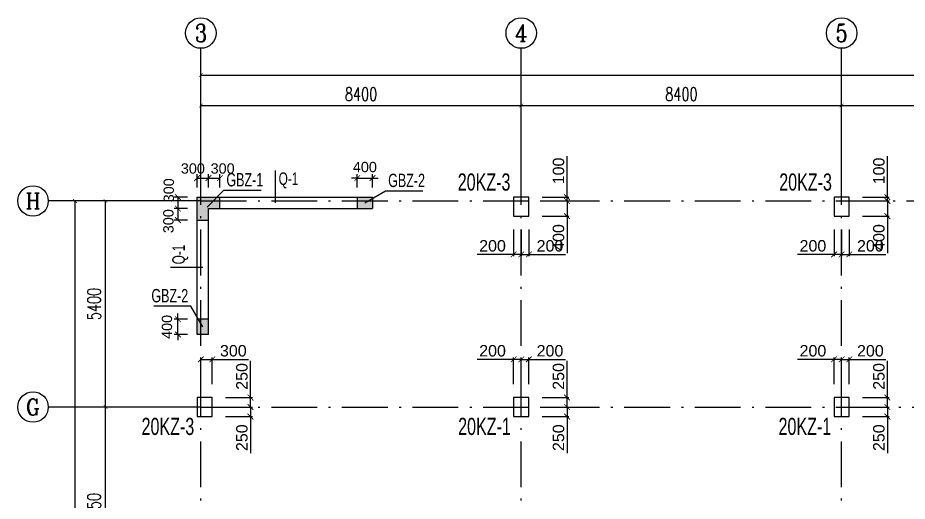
# Model space of a CAD drawing. Header units: millimetres. Extents: x -3831 to 465700, y 39900 to 106100.
# Drawn here: x 406800 to 430119, y 93433 to 106100 of the extents above; entities that cross this region are included whole.
import ezdxf
from ezdxf.enums import TextEntityAlignment as Align

# ---------------------------------------------------------------- set-up
doc = ezdxf.new("R2010")
doc.units = ezdxf.units.MM
doc.linetypes.add('线型2', pattern=[1850, 1200, -300, 50, -300])
for name, color, linetype in [('AXIS', 3, 'Continuous'), ('AXIS_TEXT', 7, 'Continuous'), ('BZ-name', 160, 'Continuous'), ('column_dim', 90, 'Continuous'), ('DOTE', 10, '线型2'), ('WALL-Beam', 80, 'Continuous'), ('wall_dim', 60, 'Continuous'), ('WALL_INFO', 130, 'Continuous')]:
    doc.layers.add(name, color=color, linetype=linetype)
for name, color, linetype, lineweight in [('S_Cl', 2, 'Continuous', 25), ('S_ColumFocus', 2, 'Continuous', 9), ('S_ConcWall', 3, 'Continuous', 25)]:
    doc.layers.add(name, color=color, linetype=linetype, lineweight=lineweight)
doc.styles.add('_TCH_AXIS', font='COMPLEX', dxfattribs={"bigfont": 'GBCBIG'})
doc.styles.add('_TCH_DIM_T3', font='SIMPLEX', dxfattribs={"width": 0.705882, "bigfont": 'GBCBIG'})
doc.styles.add('COMPLEX', font='COMPLEX')
doc.styles.get("Standard").update_dxf_attribs({"font": 'arial.ttf'})
doc.styles.add('xxxx', font='RIF.ttf')
doc.dimstyles.new('_TCH_ARCH&&100', dxfattribs={"dimtxt": 297.5, "dimasz": 100, "dimexe": 250, "dimexo": 300, "dimgap": 126.25, "dimtad": 1, "dimdec": 0, "dimzin": 0, "dimdsep": 46, "dimtxsty": '_TCH_DIM_T3', "dimblk": 'ARCHTICK', "dimcen": 0.09, "dimclrt": 7, "dimazin": 2, "dimtfac": 1, "dimtdec": 0, "dimtix": 1, "dimtmove": 2, "dimatfit": 3, "dimfxl": 100, "dimtolj": 1, "dimtzin": 0, "dimarcsym": 0})
doc.dimstyles.new('ISO-25', dxfattribs={"dimtxt": 2.5, "dimasz": 2.5, "dimexe": 1.25, "dimexo": 0.625, "dimtad": 1, "dimtxsty": 'Standard', "dimcen": 2.5, "dimadec": 0, "dimazin": 0, "dimtfac": 1, "dimtmove": 0, "dimatfit": 3, "dimfxl": 1, "dimarcsym": 0})

# ---------------------------------------------------------------- blocks, each defined once
blk = doc.blocks.new('_AXISO')
blk.add_circle((0, 0), 0.5)
at = {"layer": 'AXIS_TEXT', "style": 'COMPLEX', "width": 1.041667}
blk.add_attdef('A', text='', height=0.56, dxfattribs=at).set_placement((-0.25, -0.28), (0.25, -0.28), align=Align.FIT)
blk = doc.blocks.new('_ArchTick')
at = {"color": 0, "linetype": 'ByBlock', "const_width": 0.15}
blk.add_lwpolyline([(-0.5, -0.5), (0.5, 0.5)], dxfattribs=at)
blk = doc.blocks.new('*D494')
at = {"layer": 'AXIS', "color": 0, "lineweight": -2, "transparency": 16777216}
for p, q in [((411300, 95900.24988), (408850, 95900.24988)), ((409100, 90550), (409100, 95900.24988)), ((411300, 90550), (408850, 90550))]:
    blk.add_line(p, q, dxfattribs=at)
at = {"layer": 'Defpoints', "color": 0, "transparency": 16777216}
for p in [(409100, 95900.24988), (411600, 95900.24988), (411600, 90550)]:
    blk.add_point(p, dxfattribs=at)
at = {"layer": 'AXIS', "color": 0, "lineweight": -2, "transparency": 16777216, "xscale": 100, "yscale": 100, "zscale": 100}
for p, rotation in [((409100, 95900.24988), 90), ((409100, 90550), 270)]:
    blk.add_blockref('_ArchTick', p, dxfattribs=dict(at, rotation=rotation))
at = {"layer": 'AXIS', "color": 7, "transparency": 16777216, "insert": (408798.75, 93225.12494), "char_height": 350, "attachment_point": 5, "rotation": 90, "style": '_TCH_DIM_T3'}
blk.add_mtext('\\A1;5350', dxfattribs=at)
blk = doc.blocks.new('*D484')
at = {"layer": 'AXIS', "color": 0, "lineweight": -2, "transparency": 16777216}
for p, q in [((411300, 101300), (408850, 101300)), ((409100, 95900), (409100, 101300)), ((411300, 95900), (408850, 95900))]:
    blk.add_line(p, q, dxfattribs=at)
at = {"layer": 'Defpoints', "color": 0, "transparency": 16777216}
for p in [(409100, 101300), (411600, 101300), (411600, 95900)]:
    blk.add_point(p, dxfattribs=at)
at = {"layer": 'AXIS', "color": 0, "lineweight": -2, "transparency": 16777216, "xscale": 100, "yscale": 100, "zscale": 100}
for p, rotation in [((409100, 101300), 90), ((409100, 95900), 270)]:
    blk.add_blockref('_ArchTick', p, dxfattribs=dict(at, rotation=rotation))
at = {"layer": 'AXIS', "color": 7, "transparency": 16777216, "insert": (408799, 98600), "char_height": 350, "attachment_point": 5, "rotation": 90, "style": '_TCH_DIM_T3'}
blk.add_mtext('\\A1;5400', dxfattribs=at)
blk = doc.blocks.new('*D485')
at = {"layer": 'AXIS', "color": 0, "lineweight": -2, "transparency": 16777216}
for p, q in [((411300, 101300), (408050, 101300)), ((408300, 71600), (408300, 101300)), ((411300, 71600), (408050, 71600))]:
    blk.add_line(p, q, dxfattribs=at)
at = {"layer": 'Defpoints', "color": 0, "transparency": 16777216}
for p in [(408300, 101300), (411600, 101300), (411600, 71600)]:
    blk.add_point(p, dxfattribs=at)
at = {"layer": 'AXIS', "color": 0, "lineweight": -2, "transparency": 16777216, "xscale": 100, "yscale": 100, "zscale": 100}
for p, rotation in [((408300, 101300), 90), ((408300, 71600), 270)]:
    blk.add_blockref('_ArchTick', p, dxfattribs=dict(at, rotation=rotation))
at = {"layer": 'AXIS', "color": 7, "transparency": 16777216, "insert": (407999, 86450), "char_height": 350, "attachment_point": 5, "rotation": 90, "style": '_TCH_DIM_T3'}
blk.add_mtext('\\A1;29700', dxfattribs=at)
blk = doc.blocks.new('*D500')
at = {"layer": 'AXIS', "color": 0, "lineweight": -2, "transparency": 16777216}
for p, q in [((411600, 101600), (411600, 104050)), ((420000, 101600), (420000, 104050)), ((411600, 103800), (420000, 103800))]:
    blk.add_line(p, q, dxfattribs=at)
at = {"layer": 'Defpoints', "color": 0, "transparency": 16777216}
for p in [(420000, 103800), (411600, 101300), (420000, 101300)]:
    blk.add_point(p, dxfattribs=at)
at = {"layer": 'AXIS', "color": 0, "lineweight": -2, "transparency": 16777216, "xscale": 100, "yscale": 100, "zscale": 100, "rotation": 180}
blk.add_blockref('_ArchTick', (411600, 103800), dxfattribs=at)
at = {"layer": 'AXIS', "color": 0, "lineweight": -2, "transparency": 16777216, "xscale": 100, "yscale": 100, "zscale": 100}
blk.add_blockref('_ArchTick', (420000, 103800), dxfattribs=at)
at = {"layer": 'AXIS', "color": 7, "transparency": 16777216, "insert": (415800, 104101.25), "char_height": 350, "attachment_point": 5, "style": '_TCH_DIM_T3'}
blk.add_mtext('\\A1;8400', dxfattribs=at)
blk = doc.blocks.new('*D475')
at = {"layer": 'AXIS', "color": 0, "lineweight": -2, "transparency": 16777216}
for p, q in [((420000, 101600), (420000, 104050)), ((428400, 101600), (428400, 104050)), ((420000, 103800), (428400, 103800))]:
    blk.add_line(p, q, dxfattribs=at)
at = {"layer": 'Defpoints', "color": 0, "transparency": 16777216}
for p in [(428400, 103800), (420000, 101300), (428400, 101300)]:
    blk.add_point(p, dxfattribs=at)
at = {"layer": 'AXIS', "color": 0, "lineweight": -2, "transparency": 16777216, "xscale": 100, "yscale": 100, "zscale": 100, "rotation": 180}
blk.add_blockref('_ArchTick', (420000, 103800), dxfattribs=at)
at = {"layer": 'AXIS', "color": 0, "lineweight": -2, "transparency": 16777216, "xscale": 100, "yscale": 100, "zscale": 100}
blk.add_blockref('_ArchTick', (428400, 103800), dxfattribs=at)
at = {"layer": 'AXIS', "color": 7, "transparency": 16777216, "insert": (424200, 104101.25), "char_height": 350, "attachment_point": 5, "style": '_TCH_DIM_T3'}
blk.add_mtext('\\A1;8400', dxfattribs=at)
blk = doc.blocks.new('*D476')
at = {"layer": 'AXIS', "color": 0, "lineweight": -2, "transparency": 16777216}
for p, q in [((428400, 101600), (428400, 104050)), ((434000, 101600), (434000, 104050)), ((428400, 103800), (434000, 103800))]:
    blk.add_line(p, q, dxfattribs=at)
at = {"layer": 'Defpoints', "color": 0, "transparency": 16777216}
for p in [(434000, 103800), (428400, 101300), (434000, 101300)]:
    blk.add_point(p, dxfattribs=at)
at = {"layer": 'AXIS', "color": 0, "lineweight": -2, "transparency": 16777216, "xscale": 100, "yscale": 100, "zscale": 100, "rotation": 180}
blk.add_blockref('_ArchTick', (428400, 103800), dxfattribs=at)
at = {"layer": 'AXIS', "color": 0, "lineweight": -2, "transparency": 16777216, "xscale": 100, "yscale": 100, "zscale": 100}
blk.add_blockref('_ArchTick', (434000, 103800), dxfattribs=at)
at = {"layer": 'AXIS', "color": 7, "transparency": 16777216, "insert": (431200, 104101.25), "char_height": 350, "attachment_point": 5, "style": '_TCH_DIM_T3'}
blk.add_mtext('\\A1;5600', dxfattribs=at)
blk = doc.blocks.new('*D474')
at = {"layer": 'AXIS', "color": 0, "lineweight": -2, "transparency": 16777216}
for p, q in [((411600, 101600), (411600, 104850)), ((460900, 101600), (460900, 104850)), ((411600, 104600), (460900, 104600))]:
    blk.add_line(p, q, dxfattribs=at)
at = {"layer": 'Defpoints', "color": 0, "transparency": 16777216}
for p in [(460900, 104600), (411600, 101300), (460900, 101300)]:
    blk.add_point(p, dxfattribs=at)
at = {"layer": 'AXIS', "color": 0, "lineweight": -2, "transparency": 16777216, "xscale": 100, "yscale": 100, "zscale": 100, "rotation": 180}
blk.add_blockref('_ArchTick', (411600, 104600), dxfattribs=at)
at = {"layer": 'AXIS', "color": 0, "lineweight": -2, "transparency": 16777216, "xscale": 100, "yscale": 100, "zscale": 100}
blk.add_blockref('_ArchTick', (460900, 104600), dxfattribs=at)
at = {"layer": 'AXIS', "color": 7, "transparency": 16777216, "insert": (436250, 104901.25), "char_height": 350, "attachment_point": 5, "style": '_TCH_DIM_T3'}
blk.add_mtext('\\A1;49300', dxfattribs=at)
blk = doc.blocks.new('*D2244')
at = {"layer": 'column_dim', "color": 0, "lineweight": -2, "transparency": 16777216}
for p, q in [((428950, 101300), (429650, 101300)), ((429600, 101300), (429600, 100900)), ((428950, 100900), (429650, 100900)), ((429600, 100900), (429600, 99936))]:
    blk.add_line(p, q, dxfattribs=at)
at = {"layer": 'Defpoints', "color": 0, "transparency": 16777216}
for p in [(428600, 101300), (429600, 101300), (428600, 100900)]:
    blk.add_point(p, dxfattribs=at)
at = {"layer": 'column_dim', "color": 0, "lineweight": -2, "transparency": 16777216, "xscale": 150, "yscale": 150, "zscale": 150}
for p, rotation in [((429600, 101300), 90), ((429600, 100900), 270)]:
    blk.add_blockref('_ArchTick', p, dxfattribs=dict(at, rotation=rotation))
at = {"layer": 'column_dim', "color": 7, "transparency": 16777216, "insert": (429377, 100343), "char_height": 300, "attachment_point": 5, "rotation": 90}
blk.add_mtext('400', dxfattribs=at)
blk = doc.blocks.new('*D2245')
at = {"layer": 'column_dim', "color": 0, "lineweight": -2, "transparency": 16777216}
for p, q in [((429600, 101400), (429600, 102474)), ((428950, 101400), (429650, 101400)), ((428950, 101300), (429650, 101300)), ((429600, 101300), (429600, 101400)), ((429600, 101300), (429600, 101150))]:
    blk.add_line(p, q, dxfattribs=at)
at = {"layer": 'Defpoints', "color": 0, "transparency": 16777216}
for p in [(428600, 101400), (428600, 101300), (429600, 101300)]:
    blk.add_point(p, dxfattribs=at)
at = {"layer": 'column_dim', "color": 0, "lineweight": -2, "transparency": 16777216, "xscale": 150, "yscale": 150, "zscale": 150}
for p, rotation in [((429600, 101400), 270), ((429600, 101300), 90)]:
    blk.add_blockref('_ArchTick', p, dxfattribs=dict(at, rotation=rotation))
at = {"layer": 'column_dim', "color": 7, "transparency": 16777216, "insert": (429377, 102087), "char_height": 300, "attachment_point": 5, "rotation": 90}
blk.add_mtext('100', dxfattribs=at)
blk = doc.blocks.new('*D2246')
at = {"layer": 'column_dim', "color": 0, "lineweight": -2, "transparency": 16777216}
for p, q in [((428200, 100550), (428200, 99850)), ((428400, 100550), (428400, 99850)), ((428200, 99900), (427243, 99900)), ((428400, 99900), (428200, 99900))]:
    blk.add_line(p, q, dxfattribs=at)
at = {"layer": 'Defpoints', "color": 0, "transparency": 16777216}
for p in [(428200, 100900), (428400, 100900), (428400, 99900)]:
    blk.add_point(p, dxfattribs=at)
at = {"layer": 'column_dim', "color": 0, "lineweight": -2, "transparency": 16777216, "xscale": 150, "yscale": 150, "zscale": 150, "rotation": 180}
blk.add_blockref('_ArchTick', (428200, 99900), dxfattribs=at)
at = {"layer": 'column_dim', "color": 0, "lineweight": -2, "transparency": 16777216, "xscale": 150, "yscale": 150, "zscale": 150}
blk.add_blockref('_ArchTick', (428400, 99900), dxfattribs=at)
at = {"layer": 'column_dim', "color": 7, "transparency": 16777216, "insert": (427647, 100123), "char_height": 300, "attachment_point": 5}
blk.add_mtext('200', dxfattribs=at)
blk = doc.blocks.new('*D2247')
at = {"layer": 'column_dim', "color": 0, "lineweight": -2, "transparency": 16777216}
for p, q in [((428400, 100550), (428400, 99850)), ((428600, 100550), (428600, 99850)), ((428400, 99900), (428600, 99900)), ((428600, 99900), (429557, 99900))]:
    blk.add_line(p, q, dxfattribs=at)
at = {"layer": 'Defpoints', "color": 0, "transparency": 16777216}
for p in [(428400, 100900), (428600, 100900), (428400, 99900)]:
    blk.add_point(p, dxfattribs=at)
at = {"layer": 'column_dim', "color": 0, "lineweight": -2, "transparency": 16777216, "xscale": 150, "yscale": 150, "zscale": 150, "rotation": 180}
blk.add_blockref('_ArchTick', (428400, 99900), dxfattribs=at)
at = {"layer": 'column_dim', "color": 0, "lineweight": -2, "transparency": 16777216, "xscale": 150, "yscale": 150, "zscale": 150}
blk.add_blockref('_ArchTick', (428600, 99900), dxfattribs=at)
at = {"layer": 'column_dim', "color": 7, "transparency": 16777216, "insert": (429153, 100123), "char_height": 300, "attachment_point": 5}
blk.add_mtext('200', dxfattribs=at)
blk = doc.blocks.new('*D2248')
at = {"layer": 'column_dim', "color": 0, "lineweight": -2, "transparency": 16777216}
for p, q in [((428950, 95900), (429650, 95900)), ((429600, 95900), (429600, 95650)), ((428950, 95650), (429650, 95650)), ((429600, 95650), (429600, 94693))]:
    blk.add_line(p, q, dxfattribs=at)
at = {"layer": 'Defpoints', "color": 0, "transparency": 16777216}
for p in [(428600, 95900), (429600, 95900), (428600, 95650)]:
    blk.add_point(p, dxfattribs=at)
at = {"layer": 'column_dim', "color": 0, "lineweight": -2, "transparency": 16777216, "xscale": 150, "yscale": 150, "zscale": 150}
for p, rotation in [((429600, 95900), 90), ((429600, 95650), 270)]:
    blk.add_blockref('_ArchTick', p, dxfattribs=dict(at, rotation=rotation))
at = {"layer": 'column_dim', "color": 7, "transparency": 16777216, "insert": (429377, 95097), "char_height": 300, "attachment_point": 5, "rotation": 90}
blk.add_mtext('250', dxfattribs=at)
blk = doc.blocks.new('*D2249')
at = {"layer": 'column_dim', "color": 0, "lineweight": -2, "transparency": 16777216}
for p, q in [((429600, 96150), (429600, 97107)), ((428950, 96150), (429650, 96150)), ((429600, 95900), (429600, 96150)), ((428950, 95900), (429650, 95900))]:
    blk.add_line(p, q, dxfattribs=at)
at = {"layer": 'Defpoints', "color": 0, "transparency": 16777216}
for p in [(428600, 96150), (428600, 95900), (429600, 95900)]:
    blk.add_point(p, dxfattribs=at)
at = {"layer": 'column_dim', "color": 0, "lineweight": -2, "transparency": 16777216, "xscale": 150, "yscale": 150, "zscale": 150}
for p, rotation in [((429600, 96150), 90), ((429600, 95900), 270)]:
    blk.add_blockref('_ArchTick', p, dxfattribs=dict(at, rotation=rotation))
at = {"layer": 'column_dim', "color": 7, "transparency": 16777216, "insert": (429377, 96703), "char_height": 300, "attachment_point": 5, "rotation": 90}
blk.add_mtext('250', dxfattribs=at)
blk = doc.blocks.new('*D2250')
at = {"layer": 'column_dim', "color": 0, "lineweight": -2, "transparency": 16777216}
for p, q in [((428400, 96500), (428400, 97200)), ((428400, 97150), (428600, 97150)), ((428600, 96500), (428600, 97200)), ((428600, 97150), (429557, 97150))]:
    blk.add_line(p, q, dxfattribs=at)
at = {"layer": 'Defpoints', "color": 0, "transparency": 16777216}
for p in [(428400, 97150), (428400, 96150), (428600, 96150)]:
    blk.add_point(p, dxfattribs=at)
at = {"layer": 'column_dim', "color": 0, "lineweight": -2, "transparency": 16777216, "xscale": 150, "yscale": 150, "zscale": 150, "rotation": 180}
blk.add_blockref('_ArchTick', (428400, 97150), dxfattribs=at)
at = {"layer": 'column_dim', "color": 0, "lineweight": -2, "transparency": 16777216, "xscale": 150, "yscale": 150, "zscale": 150}
blk.add_blockref('_ArchTick', (428600, 97150), dxfattribs=at)
at = {"layer": 'column_dim', "color": 7, "transparency": 16777216, "insert": (429153, 97373), "char_height": 300, "attachment_point": 5}
blk.add_mtext('200', dxfattribs=at)
blk = doc.blocks.new('*D2251')
at = {"layer": 'column_dim', "color": 0, "lineweight": -2, "transparency": 16777216}
for p, q in [((428200, 97150), (427243, 97150)), ((428200, 96500), (428200, 97200)), ((428400, 97150), (428200, 97150)), ((428400, 96500), (428400, 97200))]:
    blk.add_line(p, q, dxfattribs=at)
at = {"layer": 'Defpoints', "color": 0, "transparency": 16777216}
for p in [(428400, 97150), (428200, 96150), (428400, 96150)]:
    blk.add_point(p, dxfattribs=at)
at = {"layer": 'column_dim', "color": 0, "lineweight": -2, "transparency": 16777216, "xscale": 150, "yscale": 150, "zscale": 150, "rotation": 180}
blk.add_blockref('_ArchTick', (428200, 97150), dxfattribs=at)
at = {"layer": 'column_dim', "color": 0, "lineweight": -2, "transparency": 16777216, "xscale": 150, "yscale": 150, "zscale": 150}
blk.add_blockref('_ArchTick', (428400, 97150), dxfattribs=at)
at = {"layer": 'column_dim', "color": 7, "transparency": 16777216, "insert": (427647, 97373), "char_height": 300, "attachment_point": 5}
blk.add_mtext('200', dxfattribs=at)
blk = doc.blocks.new('*D2264')
at = {"layer": 'column_dim', "color": 0, "lineweight": -2, "transparency": 16777216}
for p, q in [((420550, 101300), (421250, 101300)), ((421200, 101300), (421200, 100900)), ((420550, 100900), (421250, 100900)), ((421200, 100900), (421200, 99936))]:
    blk.add_line(p, q, dxfattribs=at)
at = {"layer": 'Defpoints', "color": 0, "transparency": 16777216}
for p in [(420200, 101300), (421200, 101300), (420200, 100900)]:
    blk.add_point(p, dxfattribs=at)
at = {"layer": 'column_dim', "color": 0, "lineweight": -2, "transparency": 16777216, "xscale": 150, "yscale": 150, "zscale": 150}
for p, rotation in [((421200, 101300), 90), ((421200, 100900), 270)]:
    blk.add_blockref('_ArchTick', p, dxfattribs=dict(at, rotation=rotation))
at = {"layer": 'column_dim', "color": 7, "transparency": 16777216, "insert": (420977, 100343), "char_height": 300, "attachment_point": 5, "rotation": 90}
blk.add_mtext('400', dxfattribs=at)
blk = doc.blocks.new('*D2265')
at = {"layer": 'column_dim', "color": 0, "lineweight": -2, "transparency": 16777216}
for p, q in [((421200, 101400), (421200, 102474)), ((420550, 101400), (421250, 101400)), ((420550, 101300), (421250, 101300)), ((421200, 101300), (421200, 101400)), ((421200, 101300), (421200, 101150))]:
    blk.add_line(p, q, dxfattribs=at)
at = {"layer": 'Defpoints', "color": 0, "transparency": 16777216}
for p in [(420200, 101400), (420200, 101300), (421200, 101300)]:
    blk.add_point(p, dxfattribs=at)
at = {"layer": 'column_dim', "color": 0, "lineweight": -2, "transparency": 16777216, "xscale": 150, "yscale": 150, "zscale": 150}
for p, rotation in [((421200, 101400), 270), ((421200, 101300), 90)]:
    blk.add_blockref('_ArchTick', p, dxfattribs=dict(at, rotation=rotation))
at = {"layer": 'column_dim', "color": 7, "transparency": 16777216, "insert": (420977, 102087), "char_height": 300, "attachment_point": 5, "rotation": 90}
blk.add_mtext('100', dxfattribs=at)
blk = doc.blocks.new('*D2266')
at = {"layer": 'column_dim', "color": 0, "lineweight": -2, "transparency": 16777216}
for p, q in [((419800, 100550), (419800, 99850)), ((420000, 100550), (420000, 99850)), ((419800, 99900), (418843, 99900)), ((420000, 99900), (419800, 99900))]:
    blk.add_line(p, q, dxfattribs=at)
at = {"layer": 'Defpoints', "color": 0, "transparency": 16777216}
for p in [(419800, 100900), (420000, 100900), (420000, 99900)]:
    blk.add_point(p, dxfattribs=at)
at = {"layer": 'column_dim', "color": 0, "lineweight": -2, "transparency": 16777216, "xscale": 150, "yscale": 150, "zscale": 150, "rotation": 180}
blk.add_blockref('_ArchTick', (419800, 99900), dxfattribs=at)
at = {"layer": 'column_dim', "color": 0, "lineweight": -2, "transparency": 16777216, "xscale": 150, "yscale": 150, "zscale": 150}
blk.add_blockref('_ArchTick', (420000, 99900), dxfattribs=at)
at = {"layer": 'column_dim', "color": 7, "transparency": 16777216, "insert": (419247, 100123), "char_height": 300, "attachment_point": 5}
blk.add_mtext('200', dxfattribs=at)
blk = doc.blocks.new('*D2267')
at = {"layer": 'column_dim', "color": 0, "lineweight": -2, "transparency": 16777216}
for p, q in [((420000, 100550), (420000, 99850)), ((420200, 100550), (420200, 99850)), ((420000, 99900), (420200, 99900)), ((420200, 99900), (421157, 99900))]:
    blk.add_line(p, q, dxfattribs=at)
at = {"layer": 'Defpoints', "color": 0, "transparency": 16777216}
for p in [(420000, 100900), (420200, 100900), (420000, 99900)]:
    blk.add_point(p, dxfattribs=at)
at = {"layer": 'column_dim', "color": 0, "lineweight": -2, "transparency": 16777216, "xscale": 150, "yscale": 150, "zscale": 150, "rotation": 180}
blk.add_blockref('_ArchTick', (420000, 99900), dxfattribs=at)
at = {"layer": 'column_dim', "color": 0, "lineweight": -2, "transparency": 16777216, "xscale": 150, "yscale": 150, "zscale": 150}
blk.add_blockref('_ArchTick', (420200, 99900), dxfattribs=at)
at = {"layer": 'column_dim', "color": 7, "transparency": 16777216, "insert": (420753, 100123), "char_height": 300, "attachment_point": 5}
blk.add_mtext('200', dxfattribs=at)
blk = doc.blocks.new('*D2268')
at = {"layer": 'column_dim', "color": 0, "lineweight": -2, "transparency": 16777216}
for p, q in [((420550, 95900), (421250, 95900)), ((421200, 95900), (421200, 95650)), ((420550, 95650), (421250, 95650)), ((421200, 95650), (421200, 94693))]:
    blk.add_line(p, q, dxfattribs=at)
at = {"layer": 'Defpoints', "color": 0, "transparency": 16777216}
for p in [(420200, 95900), (421200, 95900), (420200, 95650)]:
    blk.add_point(p, dxfattribs=at)
at = {"layer": 'column_dim', "color": 0, "lineweight": -2, "transparency": 16777216, "xscale": 150, "yscale": 150, "zscale": 150}
for p, rotation in [((421200, 95900), 90), ((421200, 95650), 270)]:
    blk.add_blockref('_ArchTick', p, dxfattribs=dict(at, rotation=rotation))
at = {"layer": 'column_dim', "color": 7, "transparency": 16777216, "insert": (420977, 95097), "char_height": 300, "attachment_point": 5, "rotation": 90}
blk.add_mtext('250', dxfattribs=at)
blk = doc.blocks.new('*D2269')
at = {"layer": 'column_dim', "color": 0, "lineweight": -2, "transparency": 16777216}
for p, q in [((421200, 96150), (421200, 97107)), ((420550, 96150), (421250, 96150)), ((421200, 95900), (421200, 96150)), ((420550, 95900), (421250, 95900))]:
    blk.add_line(p, q, dxfattribs=at)
at = {"layer": 'Defpoints', "color": 0, "transparency": 16777216}
for p in [(420200, 96150), (420200, 95900), (421200, 95900)]:
    blk.add_point(p, dxfattribs=at)
at = {"layer": 'column_dim', "color": 0, "lineweight": -2, "transparency": 16777216, "xscale": 150, "yscale": 150, "zscale": 150}
for p, rotation in [((421200, 96150), 90), ((421200, 95900), 270)]:
    blk.add_blockref('_ArchTick', p, dxfattribs=dict(at, rotation=rotation))
at = {"layer": 'column_dim', "color": 7, "transparency": 16777216, "insert": (420977, 96703), "char_height": 300, "attachment_point": 5, "rotation": 90}
blk.add_mtext('250', dxfattribs=at)
blk = doc.blocks.new('*D2270')
at = {"layer": 'column_dim', "color": 0, "lineweight": -2, "transparency": 16777216}
for p, q in [((420000, 96500), (420000, 97200)), ((420000, 97150), (420200, 97150)), ((420200, 96500), (420200, 97200)), ((420200, 97150), (421157, 97150))]:
    blk.add_line(p, q, dxfattribs=at)
at = {"layer": 'Defpoints', "color": 0, "transparency": 16777216}
for p in [(420000, 97150), (420000, 96150), (420200, 96150)]:
    blk.add_point(p, dxfattribs=at)
at = {"layer": 'column_dim', "color": 0, "lineweight": -2, "transparency": 16777216, "xscale": 150, "yscale": 150, "zscale": 150, "rotation": 180}
blk.add_blockref('_ArchTick', (420000, 97150), dxfattribs=at)
at = {"layer": 'column_dim', "color": 0, "lineweight": -2, "transparency": 16777216, "xscale": 150, "yscale": 150, "zscale": 150}
blk.add_blockref('_ArchTick', (420200, 97150), dxfattribs=at)
at = {"layer": 'column_dim', "color": 7, "transparency": 16777216, "insert": (420753, 97373), "char_height": 300, "attachment_point": 5}
blk.add_mtext('200', dxfattribs=at)
blk = doc.blocks.new('*D2271')
at = {"layer": 'column_dim', "color": 0, "lineweight": -2, "transparency": 16777216}
for p, q in [((419800, 97150), (418843, 97150)), ((419800, 96500), (419800, 97200)), ((420000, 97150), (419800, 97150)), ((420000, 96500), (420000, 97200))]:
    blk.add_line(p, q, dxfattribs=at)
at = {"layer": 'Defpoints', "color": 0, "transparency": 16777216}
for p in [(420000, 97150), (419800, 96150), (420000, 96150)]:
    blk.add_point(p, dxfattribs=at)
at = {"layer": 'column_dim', "color": 0, "lineweight": -2, "transparency": 16777216, "xscale": 150, "yscale": 150, "zscale": 150, "rotation": 180}
blk.add_blockref('_ArchTick', (419800, 97150), dxfattribs=at)
at = {"layer": 'column_dim', "color": 0, "lineweight": -2, "transparency": 16777216, "xscale": 150, "yscale": 150, "zscale": 150}
blk.add_blockref('_ArchTick', (420000, 97150), dxfattribs=at)
at = {"layer": 'column_dim', "color": 7, "transparency": 16777216, "insert": (419247, 97373), "char_height": 300, "attachment_point": 5}
blk.add_mtext('200', dxfattribs=at)
blk = doc.blocks.new('*D2288')
at = {"layer": 'column_dim', "color": 0, "lineweight": -2, "transparency": 16777216}
for p, q in [((412250, 95900), (412950, 95900)), ((412900, 95900), (412900, 95650)), ((412250, 95650), (412950, 95650)), ((412900, 95650), (412900, 94693))]:
    blk.add_line(p, q, dxfattribs=at)
at = {"layer": 'Defpoints', "color": 0, "transparency": 16777216}
for p in [(411900, 95900), (412900, 95900), (411900, 95650)]:
    blk.add_point(p, dxfattribs=at)
at = {"layer": 'column_dim', "color": 0, "lineweight": -2, "transparency": 16777216, "xscale": 150, "yscale": 150, "zscale": 150}
for p, rotation in [((412900, 95900), 90), ((412900, 95650), 270)]:
    blk.add_blockref('_ArchTick', p, dxfattribs=dict(at, rotation=rotation))
at = {"layer": 'column_dim', "color": 7, "transparency": 16777216, "insert": (412677, 95097), "char_height": 300, "attachment_point": 5, "rotation": 90}
blk.add_mtext('250', dxfattribs=at)
blk = doc.blocks.new('*D2289')
at = {"layer": 'column_dim', "color": 0, "lineweight": -2, "transparency": 16777216}
for p, q in [((412900, 96150), (412900, 97107)), ((412250, 96150), (412950, 96150)), ((412900, 95900), (412900, 96150)), ((412250, 95900), (412950, 95900))]:
    blk.add_line(p, q, dxfattribs=at)
at = {"layer": 'Defpoints', "color": 0, "transparency": 16777216}
for p in [(411900, 96150), (411900, 95900), (412900, 95900)]:
    blk.add_point(p, dxfattribs=at)
at = {"layer": 'column_dim', "color": 0, "lineweight": -2, "transparency": 16777216, "xscale": 150, "yscale": 150, "zscale": 150}
for p, rotation in [((412900, 96150), 90), ((412900, 95900), 270)]:
    blk.add_blockref('_ArchTick', p, dxfattribs=dict(at, rotation=rotation))
at = {"layer": 'column_dim', "color": 7, "transparency": 16777216, "insert": (412677, 96703), "char_height": 300, "attachment_point": 5, "rotation": 90}
blk.add_mtext('250', dxfattribs=at)
blk = doc.blocks.new('*D2290')
at = {"layer": 'column_dim', "color": 0, "lineweight": -2, "transparency": 16777216}
for p, q in [((411600, 96500), (411600, 97200)), ((411600, 97150), (411900, 97150)), ((411900, 96500), (411900, 97200)), ((411900, 97150), (412852, 97150))]:
    blk.add_line(p, q, dxfattribs=at)
at = {"layer": 'Defpoints', "color": 0, "transparency": 16777216}
for p in [(411600, 97150), (411600, 96150), (411900, 96150)]:
    blk.add_point(p, dxfattribs=at)
at = {"layer": 'column_dim', "color": 0, "lineweight": -2, "transparency": 16777216, "xscale": 150, "yscale": 150, "zscale": 150, "rotation": 180}
blk.add_blockref('_ArchTick', (411600, 97150), dxfattribs=at)
at = {"layer": 'column_dim', "color": 0, "lineweight": -2, "transparency": 16777216, "xscale": 150, "yscale": 150, "zscale": 150}
blk.add_blockref('_ArchTick', (411900, 97150), dxfattribs=at)
at = {"layer": 'column_dim', "color": 7, "transparency": 16777216, "insert": (412451, 97373), "char_height": 300, "attachment_point": 5}
blk.add_mtext('300', dxfattribs=at)
blk = doc.blocks.new('*D3134')
at = {"layer": 'Defpoints', "color": 0, "transparency": 16777216}
for p in [(411800, 101900), (411500, 101400), (411800, 101400)]:
    blk.add_point(p, dxfattribs=at)
at = {"layer": 'wall_dim', "color": 0, "lineweight": -2, "transparency": 16777216}
for p, q in [((411500, 101650), (411500, 101999)), ((411800, 101650), (411800, 101999)), ((411500, 101900), (411800, 101900))]:
    blk.add_line(p, q, dxfattribs=at)
at = {"layer": 'wall_dim', "color": 0, "lineweight": -2, "transparency": 16777216, "xscale": 150, "yscale": 150, "zscale": 150, "rotation": 180}
blk.add_blockref('_ArchTick', (411500, 101900), dxfattribs=at)
at = {"layer": 'wall_dim', "color": 0, "lineweight": -2, "transparency": 16777216, "xscale": 150, "yscale": 150, "zscale": 150}
blk.add_blockref('_ArchTick', (411800, 101900), dxfattribs=at)
at = {"layer": 'wall_dim', "color": 7, "transparency": 16777216, "insert": (411390, 102150), "char_height": 270, "attachment_point": 5}
blk.add_mtext('300', dxfattribs=at)
blk = doc.blocks.new('*D3135')
at = {"layer": 'Defpoints', "color": 0, "transparency": 16777216}
for p in [(412100, 101900), (411800, 101400), (412100, 101400)]:
    blk.add_point(p, dxfattribs=at)
at = {"layer": 'wall_dim', "color": 0, "lineweight": -2, "transparency": 16777216}
for p, q in [((411800, 101650), (411800, 101999)), ((412100, 101650), (412100, 101999)), ((411800, 101900), (412100, 101900))]:
    blk.add_line(p, q, dxfattribs=at)
at = {"layer": 'wall_dim', "color": 0, "lineweight": -2, "transparency": 16777216, "xscale": 150, "yscale": 150, "zscale": 150, "rotation": 180}
blk.add_blockref('_ArchTick', (411800, 101900), dxfattribs=at)
at = {"layer": 'wall_dim', "color": 0, "lineweight": -2, "transparency": 16777216, "xscale": 150, "yscale": 150, "zscale": 150}
blk.add_blockref('_ArchTick', (412100, 101900), dxfattribs=at)
at = {"layer": 'wall_dim', "color": 7, "transparency": 16777216, "insert": (412170, 102150), "char_height": 270, "attachment_point": 5}
blk.add_mtext('300', dxfattribs=at)
blk = doc.blocks.new('*D3136')
at = {"layer": 'Defpoints', "color": 0, "transparency": 16777216}
for p in [(411500, 101400), (411000, 101100), (411500, 101100)]:
    blk.add_point(p, dxfattribs=at)
at = {"layer": 'wall_dim', "color": 0, "lineweight": -2, "transparency": 16777216}
for p, q in [((411250, 101400), (410901, 101400)), ((411000, 101400), (411000, 101100)), ((411250, 101100), (410901, 101100))]:
    blk.add_line(p, q, dxfattribs=at)
at = {"layer": 'wall_dim', "color": 0, "lineweight": -2, "transparency": 16777216, "xscale": 150, "yscale": 150, "zscale": 150}
for p, rotation in [((411000, 101400), 90), ((411000, 101100), 270)]:
    blk.add_blockref('_ArchTick', p, dxfattribs=dict(at, rotation=rotation))
at = {"layer": 'wall_dim', "color": 7, "transparency": 16777216, "insert": (410760, 101580), "char_height": 270, "attachment_point": 5, "rotation": 90}
blk.add_mtext('300', dxfattribs=at)
blk = doc.blocks.new('*D3137')
at = {"layer": 'Defpoints', "color": 0, "transparency": 16777216}
for p in [(411500, 101100), (411000, 100800), (411500, 100800)]:
    blk.add_point(p, dxfattribs=at)
at = {"layer": 'wall_dim', "color": 0, "lineweight": -2, "transparency": 16777216}
for p, q in [((411250, 101100), (410901, 101100)), ((411000, 101100), (411000, 100800)), ((411250, 100800), (410901, 100800))]:
    blk.add_line(p, q, dxfattribs=at)
at = {"layer": 'wall_dim', "color": 0, "lineweight": -2, "transparency": 16777216, "xscale": 150, "yscale": 150, "zscale": 150}
for p, rotation in [((411000, 101100), 90), ((411000, 100800), 270)]:
    blk.add_blockref('_ArchTick', p, dxfattribs=dict(at, rotation=rotation))
at = {"layer": 'wall_dim', "color": 7, "transparency": 16777216, "insert": (410750, 100770), "char_height": 270, "attachment_point": 5, "rotation": 90}
blk.add_mtext('300', dxfattribs=at)
blk = doc.blocks.new('*D3138')
at = {"layer": 'Defpoints', "color": 0, "transparency": 16777216}
for p in [(411000, 98200), (411500, 98200), (411500, 97800)]:
    blk.add_point(p, dxfattribs=at)
at = {"layer": 'wall_dim', "color": 0, "lineweight": -2, "transparency": 16777216}
for p, q in [((411250, 98200), (410901, 98200)), ((411000, 98200), (411000, 98350)), ((411000, 97800), (411000, 98200)), ((411250, 97800), (410901, 97800)), ((411000, 97800), (411000, 97650))]:
    blk.add_line(p, q, dxfattribs=at)
at = {"layer": 'wall_dim', "color": 0, "lineweight": -2, "transparency": 16777216, "xscale": 150, "yscale": 150, "zscale": 150}
for p, rotation in [((411000, 98200), 270), ((411000, 97800), 90)]:
    blk.add_blockref('_ArchTick', p, dxfattribs=dict(at, rotation=rotation))
at = {"layer": 'wall_dim', "color": 7, "transparency": 16777216, "insert": (410712, 98000), "char_height": 270, "attachment_point": 5, "rotation": 90}
blk.add_mtext('400', dxfattribs=at)
blk = doc.blocks.new('*D3139')
at = {"layer": 'Defpoints', "color": 0, "transparency": 16777216}
for p in [(416100, 101900), (415700, 101400), (416100, 101400)]:
    blk.add_point(p, dxfattribs=at)
at = {"layer": 'wall_dim', "color": 0, "lineweight": -2, "transparency": 16777216}
for p, q in [((415700, 101650), (415700, 101999)), ((416100, 101650), (416100, 101999)), ((415700, 101900), (415550, 101900)), ((415700, 101900), (416100, 101900)), ((416100, 101900), (416250, 101900))]:
    blk.add_line(p, q, dxfattribs=at)
at = {"layer": 'wall_dim', "color": 0, "lineweight": -2, "transparency": 16777216, "xscale": 150, "yscale": 150, "zscale": 150}
blk.add_blockref('_ArchTick', (415700, 101900), dxfattribs=at)
at = {"layer": 'wall_dim', "color": 0, "lineweight": -2, "transparency": 16777216, "xscale": 150, "yscale": 150, "zscale": 150, "rotation": 180}
blk.add_blockref('_ArchTick', (416100, 101900), dxfattribs=at)
at = {"layer": 'wall_dim', "color": 7, "transparency": 16777216, "insert": (415900, 102188), "char_height": 270, "attachment_point": 5}
blk.add_mtext('400', dxfattribs=at)

msp = doc.modelspace()

# ---------------------------------------------------------------- hatches: boundary and pattern name
at = {"layer": 'WALL-Beam', "true_color": 0x636466}
h = msp.add_hatch(color=251, dxfattribs=at)
h.dxf.hatch_style = 1
h.paths.add_polyline_path([(411500, 100800), (411800, 100800), (411800, 101100), (412100, 101100), (412100, 101400), (411500, 101400)])
h = msp.add_hatch(color=251, dxfattribs=at)
h.dxf.hatch_style = 1
h.paths.add_polyline_path([(415700, 101400), (415700, 101100), (416100, 101100), (416100, 101400)])
h = msp.add_hatch(color=251, dxfattribs=at)
h.dxf.hatch_style = 1
h.paths.add_polyline_path([(411800, 98200), (411500, 98200), (411500, 97800), (411800, 97800)])

# ---------------------------------------------------------------- linework, layer by layer
at = {"layer": 'AXIS'}
for p, q in [((411600, 101300), (411600, 105300)), ((420000, 101300), (420000, 105300)), ((428400, 101300), (428400, 105300)), ((411600, 101300.30933), (407600, 101300.30933)), ((411600, 95900.24988), (407600, 95900.24988))]:
    msp.add_line(p, q, dxfattribs=at)
at = {"layer": 'BZ-name'}
for points in [[(411762.5, 101137.5), (412204.44141, 101579.44141), (413179.44141, 101579.44141)], [(415900, 101250), (416441.26562, 101562.5), (417416.26562, 101562.5)], [(411650, 98000), (411337.5, 98541.26562), (410362.5, 98541.26562)]]:
    msp.add_lwpolyline(points, dxfattribs=at)
at = {"layer": 'DOTE'}
for p, q in [((411600, 71600), (411600, 101300)), ((411600, 101300), (460900, 101300)), ((420000, 71600), (420000, 101300)), ((428400, 71600), (428400, 101300)), ((411600, 95900), (428400, 95900)), ((428400, 95900), (431400, 95900.03516))]:
    msp.add_line(p, q, dxfattribs=at)
at = {"layer": 'S_Cl'}
for points in [[(420200, 100900), (420200, 101400), (419800, 101400), (419800, 100900)], [(428600, 100900), (428600, 101400), (428200, 101400), (428200, 100900)], [(411900, 95650), (411900, 96150), (411500, 96150), (411500, 95650)], [(420200, 95650), (420200, 96150), (419800, 96150), (419800, 95650)], [(428600, 95650), (428600, 96150), (428200, 96150), (428200, 95650)]]:
    msp.add_lwpolyline(points, close=True, dxfattribs=at)
at = {"layer": 'S_ConcWall'}
for p, q in [((411500, 101400), (416100, 101400)), ((411500, 97800), (411500, 101400)), ((412100, 101100), (412100, 101400)), ((415700, 101400), (415700, 101100)), ((416100, 101400), (416100, 101100)), ((411800, 101100), (416100, 101100)), ((411800, 97800), (411800, 101100)), ((411500, 100800), (411800, 100800)), ((411800, 98200), (411500, 98200)), ((411800, 97800), (411500, 97800))]:
    msp.add_line(p, q, dxfattribs=at)
at = {"layer": 'WALL_INFO'}
for p, q in [((413560, 101250), (413560, 102100)), ((411650, 99560), (410800, 99560))]:
    msp.add_line(p, q, dxfattribs=at)

# ---------------------------------------------------------------- block references
at = {"layer": 'AXIS'}
ref = msp.add_blockref('_AXISO', (411600, 105700), dxfattribs=dict(at, xscale=800, yscale=800, zscale=800))
ref.add_attrib('A', '3', dxfattribs={"layer": 'AXIS_TEXT', "height": 465.94816, "style": '_TCH_AXIS'}).set_placement((411444.68395, 105467.02592), (411755.31605, 105467.02592), align=Align.FIT)
ref = msp.add_blockref('_AXISO', (420000, 105700), dxfattribs=dict(at, xscale=800, yscale=800, zscale=800))
ref.add_attrib('A', '4', dxfattribs={"layer": 'AXIS_TEXT', "height": 445.44176, "style": '_TCH_AXIS'}).set_placement((419830.3079, 105477.27912), (420169.6921, 105477.27912), align=Align.FIT)
ref = msp.add_blockref('_AXISO', (428400, 105700), dxfattribs=dict(at, xscale=800, yscale=800, zscale=800))
ref.add_attrib('A', '5', dxfattribs={"layer": 'AXIS_TEXT', "height": 465.94816, "style": '_TCH_AXIS'}).set_placement((428244.68395, 105467.02592), (428555.31605, 105467.02592), align=Align.FIT)
ref = msp.add_blockref('_AXISO', (407200, 101300.30933), dxfattribs=dict(at, xscale=800, yscale=800, zscale=800))
ref.add_attrib('A', 'H', dxfattribs={"layer": 'AXIS_TEXT', "height": 405.51724, "style": '_TCH_AXIS'}).set_placement((407006.89655, 101097.55071), (407393.10345, 101097.55071), align=Align.FIT)
ref = msp.add_blockref('_AXISO', (407200, 95900.24988), dxfattribs=dict(at, xscale=800, yscale=800, zscale=800))
ref.add_attrib('A', 'G', dxfattribs={"layer": 'AXIS_TEXT', "height": 425.1837, "style": '_TCH_AXIS'}).set_placement((407017.77842, 95687.65803), (407382.22158, 95687.65803), align=Align.FIT)

# ---------------------------------------------------------------- texts
at = {"layer": 'BZ-name', "char_height": 350, "attachment_point": 5, "style": 'xxxx'}
for s, insert, width in [('{\\W0.7;GBZ-1}', (412752.31641, 101854.44141), 854.25), ('{\\W0.7;GBZ-2}', (416993.32812, 101837.5), 845.875), ('{\\W0.7;GBZ-2}', (410785.4375, 98816.26562), 845.875)]:
    msp.add_mtext(s, dxfattribs=dict(at, insert=insert, width=width))
at = {"layer": 'S_ColumFocus', "char_height": 450, "attachment_point": 5, "style": 'xxxx'}
for s, insert, width in [('{\\W0.7;20KZ-3}', (419024.98518, 101793.59701), 1013.375), ('{\\W0.7;20KZ-3}', (427454.29768, 101793.59701), 1072), ('\\W0.7000;20KZ-3', (410736.00203, 95390.03878), 1013.375), ('{\\W0.7;20KZ-1}', (419036.00203, 95390.03878), 1013.375), ('{\\W0.7;20KZ-1}', (427436.00203, 95390.03878), 1013.375)]:
    msp.add_mtext(s, dxfattribs=dict(at, insert=insert, width=width))
at = {"layer": 'WALL_INFO', "insert": (413640, 102050), "char_height": 330, "width": 282.972067, "attachment_point": 1, "style": 'xxxx'}
msp.add_mtext('\\W0.7000;Q-1', dxfattribs=at)
at = {"layer": 'WALL_INFO', "insert": (410850, 99640), "char_height": 330, "width": 206.3338065, "attachment_point": 1, "rotation": 89.999998465, "style": 'xxxx'}
msp.add_mtext('\\W0.7000;Q-1', dxfattribs=at)

# ---------------------------------------------------------------- dimensions: what is measured, and where the dimension line sits
at = {"layer": 'AXIS'}
for p1, p2, distance, picture, middle in [((411600, 101300), (460900, 101300), 3300, '*D474', (436250, 104901.25)), ((411600, 101300), (420000, 101300), 2500, '*D500', (415800, 104101.25)), ((420000, 101300), (428400, 101300), 2500, '*D475', (424200, 104101.25)), ((428400, 101300), (434000, 101300), 2500, '*D476', (431200, 104101.25)), ((411600, 71600), (411600, 101300.30933), 3300, '*D485', (407998.75, 86450.15466)), ((411600, 95900.24988), (411600, 101300.30933), 2500, '*D484', (408798.75, 98600.2796)), ((411600, 90550), (411600, 95900.24988), 2500, '*D494', (408798.75, 93225.12494))]:
    dim = msp.add_aligned_dim(p1=p1, p2=p2, distance=distance, dimstyle='_TCH_ARCH&&100', override={"dimtxt": 350}, dxfattribs=at)
    dim.commit()
    dim.dimension.update_dxf_attribs({"geometry": picture, "text_midpoint": middle})
at = {"layer": 'column_dim'}
for p1, p2, distance, picture, middle in [((420200, 101400), (420200, 101300), 1000, '*D2265', (420976.8281, 102086.78035)), ((428600, 101400), (428600, 101300), 1000, '*D2245', (429376.8281, 102086.78035)), ((420200, 100900), (420200, 101300), -1000, '*D2264', (420976.8281, 100343.06276)), ((428600, 100900), (428600, 101300), -1000, '*D2244', (429376.8281, 100343.06276)), ((419800, 100900), (420000, 100900), -1000, '*D2266', (419246.54161, 100123.1719)), ((420200, 100900), (420000, 100900), 1000, '*D2267', (420753.45839, 100123.1719)), ((428200, 100900), (428400, 100900), -1000, '*D2246', (427646.54161, 100123.1719)), ((428600, 100900), (428400, 100900), 1000, '*D2247', (429153.45839, 100123.1719)), ((411900, 96150), (411600, 96150), -1000, '*D2290', (412450.79809, 97373.27422)), ((419800, 96150), (420000, 96150), 1000, '*D2271', (419246.54161, 97373.1719)), ((420200, 96150), (420000, 96150), -1000, '*D2270', (420753.45839, 97373.1719)), ((428200, 96150), (428400, 96150), 1000, '*D2251', (427646.54161, 97373.1719)), ((428600, 96150), (428400, 96150), -1000, '*D2250', (429153.45839, 97373.1719)), ((411900, 96150), (411900, 95900), 1000, '*D2289', (412676.8281, 96703.45839)), ((420200, 96150), (420200, 95900), 1000, '*D2269', (420976.8281, 96703.45839)), ((428600, 96150), (428600, 95900.00234), 1000, '*D2249', (429376.8281, 96703.45839)), ((411900, 95650), (411900, 95900), -1000, '*D2288', (412676.8281, 95096.54161)), ((420200, 95650), (420200, 95900), -1000, '*D2268', (420976.8281, 95096.54161)), ((428600, 95650), (428600, 95900.00234), -1000, '*D2248', (429376.8281, 95096.54161))]:
    dim = msp.add_aligned_dim(p1=p1, p2=p2, distance=distance, dimstyle='ISO-25', override={"dimtxt": 300, "dimasz": 150, "dimexe": 50, "dimexo": 350, "dimgap": 70, "dimjust": 1, "dimblk1": 'ArchTick', "dimblk2": 'ArchTick', "dimsah": 1, "dimclrt": 7}, dxfattribs=at)
    dim.commit()
    dim.dimension.update_dxf_attribs({"geometry": picture, "text_midpoint": middle})
at = {"layer": 'wall_dim'}
for base, p1, p2, picture, middle in [((411800, 101900), (411500, 101400), (411800, 101400), '*D3134', (411390, 102150)), ((412100, 101900), (411800, 101400), (412100, 101400), '*D3135', (412170, 102150))]:
    dim = msp.add_linear_dim(base=base, p1=p1, p2=p2, dimstyle='ISO-25', override={"dimtxt": 270, "dimasz": 150, "dimexe": 99, "dimexo": 250, "dimgap": 150, "dimblk1": 'ArchTick', "dimblk2": 'ArchTick', "dimsah": 1, "dimclrt": 7, "dimtix": 1, "dimtmove": 2}, dxfattribs=at)
    dim.commit()
    dim.dimension.update_dxf_attribs({"geometry": picture, "text_midpoint": middle, "dimtype": 160})
dim = msp.add_linear_dim(base=(416100, 101900), p1=(415700, 101400), p2=(416100, 101400), dimstyle='ISO-25', override={"dimtxt": 270, "dimasz": 150, "dimexe": 99, "dimexo": 250, "dimgap": 150, "dimblk1": 'ArchTick', "dimblk2": 'ArchTick', "dimsah": 1, "dimclrt": 7, "dimtix": 1, "dimtofl": 1, "dimtmove": 2}, dxfattribs=at)
dim.commit()
dim.dimension.update_dxf_attribs({"geometry": '*D3139', "text_midpoint": (415900, 102187.85471)})
for base, p1, p2, picture, middle in [((411000, 101100), (411500, 101400), (411500, 101100), '*D3136', (410760, 101580)), ((411000, 100800), (411500, 101100), (411500, 100800), '*D3137', (410750, 100770))]:
    dim = msp.add_linear_dim(base=base, p1=p1, p2=p2, angle=90, dimstyle='ISO-25', override={"dimtxt": 270, "dimasz": 150, "dimexe": 99, "dimexo": 250, "dimgap": 150, "dimblk1": 'ArchTick', "dimblk2": 'ArchTick', "dimsah": 1, "dimclrt": 7, "dimtix": 1, "dimtmove": 2}, dxfattribs=at)
    dim.commit()
    dim.dimension.update_dxf_attribs({"geometry": picture, "text_midpoint": middle, "dimtype": 160})
dim = msp.add_linear_dim(base=(411000, 98200), p1=(411500, 97800), p2=(411500, 98200), angle=90, dimstyle='ISO-25', override={"dimtxt": 270, "dimasz": 150, "dimexe": 99, "dimexo": 250, "dimgap": 150, "dimblk1": 'ArchTick', "dimblk2": 'ArchTick', "dimsah": 1, "dimclrt": 7, "dimtix": 1, "dimtofl": 1, "dimtmove": 2}, dxfattribs=at)
dim.commit()
dim.dimension.update_dxf_attribs({"geometry": '*D3138', "text_midpoint": (410712.14529, 98000)})

doc.saveas('drawing.dxf')
